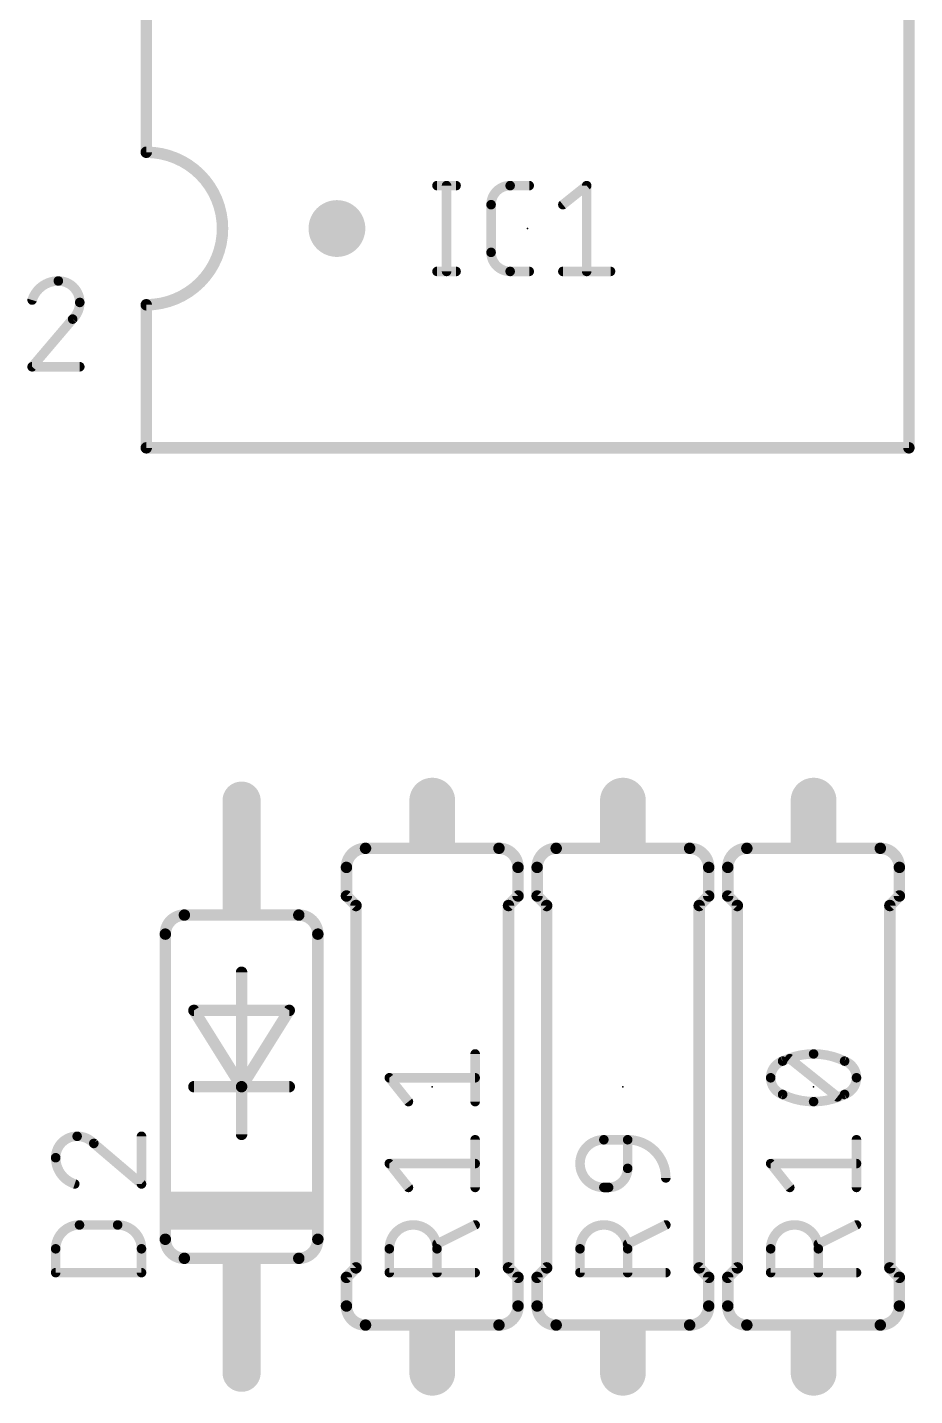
# Model space of a CAD drawing. Extents: x 0 to 81, y 0 to 102.
# Drawn here: x 14.93 to 26.75, y 17.48 to 35.7 of the extents above; entities that cross this region are included whole.
import ezdxf

# ---------------------------------------------------------------- set-up
doc = ezdxf.new("R2010")
doc.units = 0
for name, color, linetype in [('18', 110, 'CONTINUOUS'), ('21', 253, 'CONTINUOUS'), ('23', 53, 'CONTINUOUS'), ('25', 253, 'CONTINUOUS'), ('51', 253, 'CONTINUOUS')]:
    doc.layers.add(name, color=color, linetype=linetype)

# ---------------------------------------------------------------- blocks, each defined once
blk = doc.blocks.new('RECT')
blk.add_solid([(-0.5, -0.5), (0.5, -0.5), (-0.5, 0.5), (0.5, 0.5)])
blk = doc.blocks.new('ROUNDV')
at = {"const_width": 0.5}
blk.add_lwpolyline([(0, -0.25, 1), (0, 0.25, 1), (0, -0.25)], format="xyb", dxfattribs=at)

msp = doc.modelspace()

# ---------------------------------------------------------------- linework, layer by layer
at = {"layer": '21', "const_width": 0.1524}
for points in [[(16.51, 35.941), (16.51, 34.036)], [(26.67, 35.941), (26.67, 30.099)], [(16.51, 30.099), (16.51, 32.004)], [(16.51, 30.099), (26.67, 30.099)], [(19.177, 24.511), (19.177, 24.13)], [(21.463, 24.511), (21.463, 24.13)], [(21.717, 24.511), (21.717, 24.13)], [(24.003, 24.511), (24.003, 24.13)], [(24.257, 24.511), (24.257, 24.13)], [(26.543, 24.511), (26.543, 24.13)], [(19.304, 24.003), (19.177, 24.13)], [(19.304, 24.003), (19.304, 19.177)], [(21.336, 24.003), (21.463, 24.13)], [(21.336, 24.003), (21.336, 19.177)], [(21.844, 24.003), (21.717, 24.13)], [(21.844, 19.177), (21.844, 24.003)], [(23.876, 24.003), (24.003, 24.13)], [(23.876, 19.177), (23.876, 24.003)], [(24.384, 24.003), (24.257, 24.13)], [(24.384, 19.177), (24.384, 24.003)], [(26.416, 24.003), (26.543, 24.13)], [(26.416, 19.177), (26.416, 24.003)], [(17.018, 23.876), (18.542, 23.876)], [(16.764, 19.558), (16.764, 23.622)], [(18.796, 19.558), (18.796, 23.622)], [(17.78, 21.59), (17.78, 23.114)], [(17.145, 22.606), (18.415, 22.606)], [(17.78, 21.59), (17.145, 22.606)], [(18.415, 22.606), (17.78, 21.59)], [(17.145, 21.59), (17.78, 21.59)], [(17.78, 20.955), (17.78, 21.59)], [(17.78, 21.59), (18.415, 21.59)], [(17.018, 19.304), (18.542, 19.304)], [(19.304, 19.177), (19.177, 19.05)], [(21.336, 19.177), (21.463, 19.05)], [(21.844, 19.177), (21.717, 19.05)], [(23.876, 19.177), (24.003, 19.05)], [(24.384, 19.177), (24.257, 19.05)], [(26.416, 19.177), (26.543, 19.05)], [(19.177, 18.669), (19.177, 19.05)], [(21.463, 18.669), (21.463, 19.05)], [(21.717, 18.669), (21.717, 19.05)], [(24.003, 18.669), (24.003, 19.05)], [(24.257, 18.669), (24.257, 19.05)], [(26.543, 18.669), (26.543, 19.05)]]:
    msp.add_lwpolyline(points, dxfattribs=at)
at = {"layer": '21'}
for points, const_width in [([(16.51, 32.004, 1), (16.51, 34.036)], 0.1524), ([(16.51, 34.0741, 1), (16.51, 33.9979)], 0.0762), ([(16.4719, 34.036, 1), (16.5481, 34.036)], 0.0762), ([(16.5481, 32.004, 1), (16.4719, 32.004)], 0.0762), ([(16.51, 32.0421, 1), (16.51, 31.9659)], 0.0762), ([(16.51, 30.1371, 1), (16.51, 30.0609)], 0.0762), ([(16.4719, 30.099, 1), (16.5481, 30.099)], 0.0762), ([(26.6319, 30.099, 1), (26.7081, 30.099)], 0.0762), ([(26.67, 30.0609, 1), (26.67, 30.1371)], 0.0762), ([(19.431, 24.765, 0.4142), (19.177, 24.511)], 0.1524), ([(19.431, 24.7269, 1), (19.431, 24.8031)], 0.0762), ([(21.463, 24.511, 0.4142), (21.209, 24.765)], 0.1524), ([(21.209, 24.8031, 1), (21.209, 24.7269)], 0.0762), ([(21.971, 24.765, 0.4142), (21.717, 24.511)], 0.1524), ([(21.971, 24.7269, 1), (21.971, 24.8031)], 0.0762), ([(24.003, 24.511, 0.4142), (23.749, 24.765)], 0.1524), ([(23.749, 24.8031, 1), (23.749, 24.7269)], 0.0762), ([(24.511, 24.765, 0.4142), (24.257, 24.511)], 0.1524), ([(24.511, 24.7269, 1), (24.511, 24.8031)], 0.0762), ([(26.543, 24.511, 0.4142), (26.289, 24.765)], 0.1524), ([(26.289, 24.8031, 1), (26.289, 24.7269)], 0.0762), ([(19.2151, 24.511, 1), (19.1389, 24.511)], 0.0762), ([(19.1389, 24.511, 1), (19.2151, 24.511)], 0.0762), ([(21.5011, 24.511, 1), (21.4249, 24.511)], 0.0762), ([(21.4249, 24.511, 1), (21.5011, 24.511)], 0.0762), ([(21.7551, 24.511, 1), (21.6789, 24.511)], 0.0762), ([(21.6789, 24.511, 1), (21.7551, 24.511)], 0.0762), ([(24.0411, 24.511, 1), (23.9649, 24.511)], 0.0762), ([(23.9649, 24.511, 1), (24.0411, 24.511)], 0.0762), ([(24.2951, 24.511, 1), (24.2189, 24.511)], 0.0762), ([(24.2189, 24.511, 1), (24.2951, 24.511)], 0.0762), ([(26.5811, 24.511, 1), (26.5049, 24.511)], 0.0762), ([(26.5049, 24.511, 1), (26.5811, 24.511)], 0.0762), ([(19.1389, 24.13, 1), (19.2151, 24.13)], 0.0762), ([(19.2039, 24.1569, 1), (19.1501, 24.1031)], 0.0762), ([(19.3421, 24.003, 1), (19.2659, 24.003)], 0.0762), ([(19.2771, 23.9761, 1), (19.3309, 24.0299)], 0.0762), ([(21.3741, 24.003, 1), (21.2979, 24.003)], 0.0762), ([(21.3091, 24.0299, 1), (21.3629, 23.9761)], 0.0762), ([(21.4249, 24.13, 1), (21.5011, 24.13)], 0.0762), ([(21.4899, 24.1031, 1), (21.4361, 24.1569)], 0.0762), ([(21.6789, 24.13, 1), (21.7551, 24.13)], 0.0762), ([(21.7439, 24.1569, 1), (21.6901, 24.1031)], 0.0762), ([(21.8821, 24.003, 1), (21.8059, 24.003)], 0.0762), ([(21.8171, 23.9761, 1), (21.8709, 24.0299)], 0.0762), ([(23.9141, 24.003, 1), (23.8379, 24.003)], 0.0762), ([(23.8491, 24.0299, 1), (23.9029, 23.9761)], 0.0762), ([(23.9649, 24.13, 1), (24.0411, 24.13)], 0.0762), ([(24.0299, 24.1031, 1), (23.9761, 24.1569)], 0.0762), ([(24.2189, 24.13, 1), (24.2951, 24.13)], 0.0762), ([(24.2839, 24.1569, 1), (24.2301, 24.1031)], 0.0762), ([(24.4221, 24.003, 1), (24.3459, 24.003)], 0.0762), ([(24.3571, 23.9761, 1), (24.4109, 24.0299)], 0.0762), ([(26.4541, 24.003, 1), (26.3779, 24.003)], 0.0762), ([(26.3891, 24.0299, 1), (26.4429, 23.9761)], 0.0762), ([(26.5049, 24.13, 1), (26.5811, 24.13)], 0.0762), ([(26.5699, 24.1031, 1), (26.5161, 24.1569)], 0.0762), ([(17.018, 23.876, 0.4142), (16.764, 23.622)], 0.1524), ([(17.018, 23.9141, 1), (17.018, 23.8379)], 0.0762), ([(17.018, 23.8379, 1), (17.018, 23.9141)], 0.0762), ([(18.796, 23.622, 0.4142), (18.542, 23.876)], 0.1524), ([(18.542, 23.9141, 1), (18.542, 23.8379)], 0.0762), ([(18.542, 23.8379, 1), (18.542, 23.9141)], 0.0762), ([(16.8021, 23.622, 1), (16.7259, 23.622)], 0.0762), ([(18.8341, 23.622, 1), (18.7579, 23.622)], 0.0762), ([(16.7259, 23.622, 1), (16.8021, 23.622)], 0.0762), ([(18.7579, 23.622, 1), (18.8341, 23.622)], 0.0762), ([(17.8181, 23.114, 1), (17.7419, 23.114)], 0.0762), ([(17.145, 22.6441, 1), (17.145, 22.5679)], 0.0762), ([(17.1773, 22.6262, 1), (17.1127, 22.5858)], 0.0762), ([(18.4473, 22.5858, 1), (18.3827, 22.6262)], 0.0762), ([(18.415, 22.5679, 1), (18.415, 22.6441)], 0.0762), ([(17.145, 21.6281, 1), (17.145, 21.5519)], 0.0762), ([(17.8181, 21.59, 1), (17.7419, 21.59)], 0.0762), ([(17.78, 21.6281, 1), (17.78, 21.5519)], 0.0762), ([(17.7477, 21.6102, 1), (17.8123, 21.5698)], 0.0762), ([(17.7419, 21.59, 1), (17.8181, 21.59)], 0.0762), ([(17.7477, 21.5698, 1), (17.8123, 21.6102)], 0.0762), ([(17.78, 21.5519, 1), (17.78, 21.6281)], 0.0762), ([(18.415, 21.5519, 1), (18.415, 21.6281)], 0.0762), ([(17.7419, 20.955, 1), (17.8181, 20.955)], 0.0762), ([(16.764, 19.558, 0.4142), (17.018, 19.304)], 0.1524), ([(16.8021, 19.558, 1), (16.7259, 19.558)], 0.0762), ([(16.7259, 19.558, 1), (16.8021, 19.558)], 0.0762), ([(18.542, 19.304, 0.4142), (18.796, 19.558)], 0.1524), ([(18.8341, 19.558, 1), (18.7579, 19.558)], 0.0762), ([(18.7579, 19.558, 1), (18.8341, 19.558)], 0.0762), ([(17.018, 19.3421, 1), (17.018, 19.2659)], 0.0762), ([(17.018, 19.2659, 1), (17.018, 19.3421)], 0.0762), ([(18.542, 19.3421, 1), (18.542, 19.2659)], 0.0762), ([(18.542, 19.2659, 1), (18.542, 19.3421)], 0.0762), ([(19.2659, 19.177, 1), (19.3421, 19.177)], 0.0762), ([(19.3309, 19.1501, 1), (19.2771, 19.2039)], 0.0762), ([(21.2979, 19.177, 1), (21.3741, 19.177)], 0.0762), ([(21.3629, 19.2039, 1), (21.3091, 19.1501)], 0.0762), ([(21.8059, 19.177, 1), (21.8821, 19.177)], 0.0762), ([(21.8709, 19.1501, 1), (21.8171, 19.2039)], 0.0762), ([(23.8379, 19.177, 1), (23.9141, 19.177)], 0.0762), ([(23.9029, 19.2039, 1), (23.8491, 19.1501)], 0.0762), ([(24.3459, 19.177, 1), (24.4221, 19.177)], 0.0762), ([(24.4109, 19.1501, 1), (24.3571, 19.2039)], 0.0762), ([(26.3779, 19.177, 1), (26.4541, 19.177)], 0.0762), ([(26.4429, 19.2039, 1), (26.3891, 19.1501)], 0.0762), ([(19.2151, 19.05, 1), (19.1389, 19.05)], 0.0762), ([(19.1501, 19.0769, 1), (19.2039, 19.0231)], 0.0762), ([(21.5011, 19.05, 1), (21.4249, 19.05)], 0.0762), ([(21.4361, 19.0231, 1), (21.4899, 19.0769)], 0.0762), ([(21.7551, 19.05, 1), (21.6789, 19.05)], 0.0762), ([(21.6901, 19.0769, 1), (21.7439, 19.0231)], 0.0762), ([(24.0411, 19.05, 1), (23.9649, 19.05)], 0.0762), ([(23.9761, 19.0231, 1), (24.0299, 19.0769)], 0.0762), ([(24.2951, 19.05, 1), (24.2189, 19.05)], 0.0762), ([(24.2301, 19.0769, 1), (24.2839, 19.0231)], 0.0762), ([(26.5811, 19.05, 1), (26.5049, 19.05)], 0.0762), ([(26.5161, 19.0231, 1), (26.5699, 19.0769)], 0.0762), ([(19.177, 18.669, 0.4142), (19.431, 18.415)], 0.1524), ([(19.2151, 18.669, 1), (19.1389, 18.669)], 0.0762), ([(19.1389, 18.669, 1), (19.2151, 18.669)], 0.0762), ([(21.209, 18.415, 0.4142), (21.463, 18.669)], 0.1524), ([(21.5011, 18.669, 1), (21.4249, 18.669)], 0.0762), ([(21.4249, 18.669, 1), (21.5011, 18.669)], 0.0762), ([(21.717, 18.669, 0.4142), (21.971, 18.415)], 0.1524), ([(21.7551, 18.669, 1), (21.6789, 18.669)], 0.0762), ([(21.6789, 18.669, 1), (21.7551, 18.669)], 0.0762), ([(23.749, 18.415, 0.4142), (24.003, 18.669)], 0.1524), ([(24.0411, 18.669, 1), (23.9649, 18.669)], 0.0762), ([(23.9649, 18.669, 1), (24.0411, 18.669)], 0.0762), ([(24.257, 18.669, 0.4142), (24.511, 18.415)], 0.1524), ([(24.2951, 18.669, 1), (24.2189, 18.669)], 0.0762), ([(24.2189, 18.669, 1), (24.2951, 18.669)], 0.0762), ([(26.289, 18.415, 0.4142), (26.543, 18.669)], 0.1524), ([(26.5811, 18.669, 1), (26.5049, 18.669)], 0.0762), ([(26.5049, 18.669, 1), (26.5811, 18.669)], 0.0762), ([(19.431, 18.3769, 1), (19.431, 18.4531)], 0.0762), ([(21.209, 18.4531, 1), (21.209, 18.3769)], 0.0762), ([(21.971, 18.3769, 1), (21.971, 18.4531)], 0.0762), ([(23.749, 18.4531, 1), (23.749, 18.3769)], 0.0762), ([(24.511, 18.3769, 1), (24.511, 18.4531)], 0.0762), ([(26.289, 18.4531, 1), (26.289, 18.3769)], 0.0762)]:
    msp.add_lwpolyline(points, format="xyb", dxfattribs=dict(at, const_width=const_width))
at = {"layer": '23'}
for p in [(21.59, 33.02), (17.78, 21.59), (20.32, 21.59), (22.86, 21.59), (25.4, 21.59)]:
    msp.add_point(p, dxfattribs=at)
at = {"layer": '25'}
for points, const_width in [([(20.3835, 33.6233, 1), (20.3835, 33.5598)], 0.0635), ([(20.5422, 33.5915, 1), (20.4788, 33.5915)], 0.0635), ([(20.6375, 33.5598, 1), (20.6375, 33.6233)], 0.0635), ([(21.3577, 33.5915, 0.4142), (21.1037, 33.3375)], 0.127), ([(21.3577, 33.6233, 1), (21.3577, 33.5598)], 0.0635), ([(21.3577, 33.5598, 1), (21.3577, 33.6233)], 0.0635), ([(21.6117, 33.5598, 1), (21.6117, 33.6233)], 0.0635), ([(22.4091, 33.5915, 1), (22.3456, 33.5915)], 0.0635), ([(22.3972, 33.5667, 1), (22.3576, 33.6163)], 0.0635), ([(21.1354, 33.3375, 1), (21.0719, 33.3375)], 0.0635), ([(21.0719, 33.3375, 1), (21.1354, 33.3375)], 0.0635), ([(22.0401, 33.3623, 1), (22.0797, 33.3127)], 0.0635), ([(21.1037, 32.7025, 0.4142), (21.3577, 32.4485)], 0.127), ([(21.1354, 32.7025, 1), (21.0719, 32.7025)], 0.0635), ([(21.0719, 32.7025, 1), (21.1354, 32.7025)], 0.0635), ([(20.3835, 32.4803, 1), (20.3835, 32.4168)], 0.0635), ([(20.4788, 32.4485, 1), (20.5422, 32.4485)], 0.0635), ([(20.6375, 32.4168, 1), (20.6375, 32.4803)], 0.0635), ([(21.3577, 32.4803, 1), (21.3577, 32.4168)], 0.0635), ([(21.3577, 32.4168, 1), (21.3577, 32.4803)], 0.0635), ([(21.6117, 32.4168, 1), (21.6117, 32.4803)], 0.0635), ([(22.0599, 32.4803, 1), (22.0599, 32.4168)], 0.0635), ([(22.3456, 32.4485, 1), (22.4091, 32.4485)], 0.0635), ([(22.6949, 32.4168, 1), (22.6949, 32.4803)], 0.0635), ([(15.339, 32.3215, 0.3252), (14.9897, 32.0675)], 0.127), ([(15.6247, 32.0358, 0.4142), (15.339, 32.3215)], 0.127), ([(15.339, 32.3533, 1), (15.339, 32.2897)], 0.0635), ([(15.339, 32.2897, 1), (15.339, 32.3533)], 0.0635), ([(14.9595, 32.0773, 1), (15.0199, 32.0577)], 0.0635), ([(15.5295, 31.8135, 0.2053), (15.6247, 32.0358)], 0.127), ([(15.6565, 32.0358, 1), (15.593, 32.0357)], 0.0635), ([(15.593, 32.0358, 1), (15.6565, 32.0358)], 0.0635), ([(15.5076, 31.8365, 1), (15.5514, 31.7905)], 0.0635), ([(15.5537, 31.7929, 1), (15.5053, 31.8341)], 0.0635), ([(14.9897, 31.2103, 1), (14.9897, 31.1468)], 0.0635), ([(14.9655, 31.1991, 1), (15.0139, 31.1579)], 0.0635), ([(15.6247, 31.1468, 1), (15.6247, 31.2103)], 0.0635), ([(20.9232, 22.0262, 1), (20.8598, 22.0262)], 0.0635), ([(25.4, 22.0262, 0.1139), (24.9872, 21.931)], 0.127), ([(25.8128, 21.931, 0.1139), (25.4, 22.0262)], 0.127), ([(25.4, 22.058, 1), (25.4, 21.9945)], 0.0635), ([(25.4, 21.9945, 1), (25.4, 22.058)], 0.0635), ([(24.9872, 21.931, 0.3205), (24.8285, 21.7087)], 0.127), ([(24.9733, 21.9595, 1), (25.0012, 21.9024)], 0.0635), ([(24.9975, 21.9009, 1), (24.977, 21.961)], 0.0635), ([(25.1023, 21.9875, 1), (25.0627, 21.9379)], 0.0635), ([(25.823, 21.961, 1), (25.8025, 21.9009)], 0.0635), ([(25.9715, 21.7087, 0.3205), (25.8128, 21.931)], 0.127), ([(25.7988, 21.9024, 1), (25.8267, 21.9595)], 0.0635), ([(19.7485, 21.7405, 1), (19.7485, 21.677)], 0.0635), ([(19.7733, 21.7285, 1), (19.7237, 21.6889)], 0.0635), ([(20.8915, 21.677, 1), (20.8915, 21.7405)], 0.0635), ([(24.8285, 21.7087, 0.3205), (24.9872, 21.4865)], 0.127), ([(24.8603, 21.7087, 1), (24.7968, 21.7087)], 0.0635), ([(24.7968, 21.7087, 1), (24.8603, 21.7087)], 0.0635), ([(25.8128, 21.4865, 0.3205), (25.9715, 21.7087)], 0.127), ([(26.0033, 21.7087, 1), (25.9398, 21.7087)], 0.0635), ([(25.9398, 21.7087, 1), (26.0033, 21.7087)], 0.0635), ([(24.9872, 21.4865, 0.1139), (25.4, 21.3912)], 0.127), ([(25.0012, 21.515, 1), (24.9733, 21.4579)], 0.0635), ([(24.977, 21.4564, 1), (24.9975, 21.5165)], 0.0635), ([(25.4, 21.3912, 0.1139), (25.8128, 21.4865)], 0.127), ([(25.6977, 21.4299, 1), (25.7373, 21.4795)], 0.0635), ([(25.8025, 21.5165, 1), (25.823, 21.4564)], 0.0635), ([(25.8267, 21.4579, 1), (25.7988, 21.515)], 0.0635), ([(19.9777, 21.3714, 1), (20.0273, 21.411)], 0.0635), ([(20.8598, 21.3912, 1), (20.9232, 21.3912)], 0.0635), ([(25.4, 21.423, 1), (25.4, 21.3595)], 0.0635), ([(25.4, 21.3595, 1), (25.4, 21.423)], 0.0635), ([(15.5893, 20.9296, 0.4142), (15.3035, 20.6439)], 0.127), ([(15.8115, 20.8344, 0.2053), (15.5893, 20.9296)], 0.127), ([(15.5892, 20.9613, 1), (15.5893, 20.8979)], 0.0635), ([(15.5893, 20.8979, 1), (15.5893, 20.9613)], 0.0635), ([(16.4782, 20.9296, 1), (16.4148, 20.9296)], 0.0635), ([(15.8321, 20.8585, 1), (15.7909, 20.8102)], 0.0635), ([(15.7885, 20.8125, 1), (15.8345, 20.8562)], 0.0635), ([(20.9232, 20.8832, 1), (20.8598, 20.8832)], 0.0635), ([(22.606, 20.8832, 1), (22.606, 20.2482)], 0.127), ([(22.606, 20.915, 1), (22.606, 20.8515)], 0.0635), ([(22.606, 20.8515, 1), (22.606, 20.915)], 0.0635), ([(23.4315, 20.3752, 0.4142), (22.9235, 20.8832)], 0.127), ([(22.9235, 20.915, 1), (22.9235, 20.8515)], 0.0635), ([(22.9552, 20.8832, 1), (22.8918, 20.8832)], 0.0635), ([(22.9235, 20.8515, 1), (22.9235, 20.915)], 0.0635), ([(26.0033, 20.8832, 1), (25.9398, 20.8832)], 0.0635), ([(15.3035, 20.6439, 0.3252), (15.5575, 20.2946)], 0.127), ([(15.3353, 20.6438, 1), (15.2718, 20.6439)], 0.0635), ([(15.2718, 20.6439, 1), (15.3353, 20.6439)], 0.0635), ([(19.7485, 20.5975, 1), (19.7485, 20.534)], 0.0635), ([(19.7733, 20.5855, 1), (19.7237, 20.5459)], 0.0635), ([(20.8915, 20.534, 1), (20.8915, 20.5975)], 0.0635), ([(24.8285, 20.5975, 1), (24.8285, 20.534)], 0.0635), ([(24.8533, 20.5855, 1), (24.8037, 20.5459)], 0.0635), ([(25.9715, 20.534, 1), (25.9715, 20.5975)], 0.0635), ([(22.6695, 20.2482, 0.4142), (22.9235, 20.5022)], 0.127), ([(22.9552, 20.5022, 1), (22.8918, 20.5022)], 0.0635), ([(22.8918, 20.5022, 1), (22.9552, 20.5022)], 0.0635), ([(15.5477, 20.2644, 1), (15.5673, 20.3248)], 0.0635), ([(16.4148, 20.2946, 1), (16.4782, 20.2946)], 0.0635), ([(16.4259, 20.2704, 1), (16.4671, 20.3188)], 0.0635), ([(19.9777, 20.2284, 1), (20.0273, 20.268)], 0.0635), ([(20.8598, 20.2482, 1), (20.9232, 20.2482)], 0.0635), ([(22.606, 20.28, 1), (22.606, 20.2165)], 0.0635), ([(22.606, 20.2165, 1), (22.606, 20.28)], 0.0635), ([(22.6695, 20.28, 1), (22.6695, 20.2165)], 0.0635), ([(22.6695, 20.2165, 1), (22.6695, 20.28)], 0.0635), ([(23.3998, 20.3752, 1), (23.4632, 20.3752)], 0.0635), ([(25.0577, 20.2284, 1), (25.1073, 20.268)], 0.0635), ([(25.9398, 20.2482, 1), (26.0033, 20.2482)], 0.0635), ([(15.621, 19.7485, 0.4142), (15.3035, 19.431)], 0.127), ([(15.621, 19.7802, 1), (15.621, 19.7168)], 0.0635), ([(15.621, 19.7168, 1), (15.621, 19.7802)], 0.0635), ([(16.4465, 19.431, 0.4142), (16.129, 19.7485)], 0.127), ([(16.129, 19.7802, 1), (16.129, 19.7168)], 0.0635), ([(16.129, 19.7168, 1), (16.129, 19.7802)], 0.0635), ([(20.3835, 19.431, 1), (19.7485, 19.431)], 0.127), ([(20.9057, 19.7201, 1), (20.8773, 19.7769)], 0.0635), ([(22.9235, 19.431, 1), (22.2885, 19.431)], 0.127), ([(23.4457, 19.7201, 1), (23.4173, 19.7769)], 0.0635), ([(25.4635, 19.431, 1), (24.8285, 19.431)], 0.127), ([(25.9857, 19.7201, 1), (25.9573, 19.7769)], 0.0635), ([(20.3693, 19.5229, 1), (20.3977, 19.4661)], 0.0635), ([(22.9093, 19.5229, 1), (22.9377, 19.4661)], 0.0635), ([(25.4493, 19.5229, 1), (25.4777, 19.4661)], 0.0635), ([(15.3353, 19.431, 1), (15.2718, 19.431)], 0.0635), ([(15.2718, 19.431, 1), (15.3353, 19.431)], 0.0635), ([(16.4782, 19.431, 1), (16.4148, 19.431)], 0.0635), ([(16.4148, 19.431, 1), (16.4782, 19.431)], 0.0635), ([(19.7802, 19.431, 1), (19.7168, 19.431)], 0.0635), ([(19.7168, 19.431, 1), (19.7802, 19.431)], 0.0635), ([(20.4153, 19.431, 1), (20.3518, 19.431)], 0.0635), ([(20.3518, 19.431, 1), (20.4153, 19.431)], 0.0635), ([(22.3203, 19.431, 1), (22.2568, 19.431)], 0.0635), ([(22.2568, 19.431, 1), (22.3203, 19.431)], 0.0635), ([(22.9552, 19.431, 1), (22.8918, 19.431)], 0.0635), ([(22.8918, 19.431, 1), (22.9552, 19.431)], 0.0635), ([(24.8603, 19.431, 1), (24.7968, 19.431)], 0.0635), ([(24.7968, 19.431, 1), (24.8603, 19.431)], 0.0635), ([(25.4952, 19.431, 1), (25.4318, 19.431)], 0.0635), ([(25.4318, 19.431, 1), (25.4952, 19.431)], 0.0635), ([(15.3035, 19.1453, 1), (15.3035, 19.0818)], 0.0635), ([(15.2718, 19.1135, 1), (15.3353, 19.1135)], 0.0635), ([(16.4148, 19.1135, 1), (16.4782, 19.1135)], 0.0635), ([(16.4465, 19.0818, 1), (16.4465, 19.1453)], 0.0635), ([(19.7485, 19.1453, 1), (19.7485, 19.0818)], 0.0635), ([(19.7168, 19.1135, 1), (19.7802, 19.1135)], 0.0635), ([(20.3518, 19.1135, 1), (20.4153, 19.1135)], 0.0635), ([(20.8915, 19.0818, 1), (20.8915, 19.1453)], 0.0635), ([(22.2885, 19.1453, 1), (22.2885, 19.0818)], 0.0635), ([(22.2568, 19.1135, 1), (22.3203, 19.1135)], 0.0635), ([(22.8918, 19.1135, 1), (22.9552, 19.1135)], 0.0635), ([(23.4315, 19.0818, 1), (23.4315, 19.1453)], 0.0635), ([(24.8285, 19.1453, 1), (24.8285, 19.0818)], 0.0635), ([(24.7968, 19.1135, 1), (24.8603, 19.1135)], 0.0635), ([(25.4318, 19.1135, 1), (25.4952, 19.1135)], 0.0635), ([(25.9715, 19.0818, 1), (25.9715, 19.1453)], 0.0635)]:
    msp.add_lwpolyline(points, format="xyb", dxfattribs=dict(at, const_width=const_width))
at = {"layer": '25', "const_width": 0.127}
for points in [[(20.3835, 33.5915), (20.6375, 33.5915)], [(20.5105, 33.5915), (20.5105, 32.4485)], [(21.3577, 33.5915), (21.6117, 33.5915)], [(22.0599, 33.3375), (22.3774, 33.5915)], [(22.3774, 33.5915), (22.3774, 32.4485)], [(21.1037, 32.7025), (21.1037, 33.3375)], [(20.3835, 32.4485), (20.6375, 32.4485)], [(21.6117, 32.4485), (21.3577, 32.4485)], [(22.0599, 32.4485), (22.6949, 32.4485)], [(15.5295, 31.8135), (14.9897, 31.1785)], [(14.9897, 31.1785), (15.6247, 31.1785)], [(20.8915, 21.3912), (20.8915, 22.0262)], [(25.7175, 21.4547), (25.0825, 21.9627)], [(20.0025, 21.3912), (19.7485, 21.7087)], [(19.7485, 21.7087), (20.8915, 21.7087)], [(16.4465, 20.2946), (16.4465, 20.9296)], [(15.8115, 20.8344), (16.4465, 20.2946)], [(20.8915, 20.2482), (20.8915, 20.8832)], [(22.606, 20.8832), (22.9235, 20.8832)], [(22.9235, 20.8832), (22.9235, 20.5022)], [(25.9715, 20.2482), (25.9715, 20.8832)], [(20.0025, 20.2482), (19.7485, 20.5657)], [(19.7485, 20.5657), (20.8915, 20.5657)], [(25.0825, 20.2482), (24.8285, 20.5657)], [(24.8285, 20.5657), (25.9715, 20.5657)], [(22.6695, 20.2482), (22.606, 20.2482)], [(15.621, 19.7485), (16.129, 19.7485)], [(20.8915, 19.7485), (20.3835, 19.4945)], [(23.4315, 19.7485), (22.9235, 19.4945)], [(25.9715, 19.7485), (25.4635, 19.4945)], [(15.3035, 19.1135), (15.3035, 19.431)], [(16.4465, 19.431), (16.4465, 19.1135)], [(19.7485, 19.1135), (19.7485, 19.431)], [(20.3835, 19.431), (20.3835, 19.1135)], [(22.2885, 19.1135), (22.2885, 19.431)], [(22.9235, 19.431), (22.9235, 19.1135)], [(24.8285, 19.1135), (24.8285, 19.431)], [(25.4635, 19.431), (25.4635, 19.1135)], [(16.4465, 19.1135), (15.3035, 19.1135)], [(20.8915, 19.1135), (19.7485, 19.1135)], [(23.4315, 19.1135), (22.2885, 19.1135)], [(25.9715, 19.1135), (24.8285, 19.1135)]]:
    msp.add_lwpolyline(points, dxfattribs=at)
at = {"layer": '51'}
for points, const_width in [([(20.32, 25.019), (20.32, 25.4)], 0.6096), ([(22.86, 25.4), (22.86, 25.019)], 0.6096), ([(25.4, 25.4), (25.4, 25.019)], 0.6096), ([(17.78, 25.4), (17.78, 24.511)], 0.508), ([(21.209, 24.765), (19.431, 24.765)], 0.1524), ([(21.971, 24.765), (23.749, 24.765)], 0.1524), ([(24.511, 24.765), (26.289, 24.765)], 0.1524), ([(17.78, 17.78), (17.78, 18.669)], 0.508), ([(21.209, 18.415), (19.431, 18.415)], 0.1524), ([(20.32, 17.78), (20.32, 18.161)], 0.6096), ([(21.971, 18.415), (23.749, 18.415)], 0.1524), ([(22.86, 18.161), (22.86, 17.78)], 0.6096), ([(24.511, 18.415), (26.289, 18.415)], 0.1524), ([(25.4, 18.161), (25.4, 17.78)], 0.6096)]:
    msp.add_lwpolyline(points, dxfattribs=dict(at, const_width=const_width))
for points, const_width in [([(20.4724, 25.4, 1), (20.1676, 25.4)], 0.3048), ([(23.0124, 25.4, 1), (22.7076, 25.4)], 0.3048), ([(25.5524, 25.4, 1), (25.2476, 25.4)], 0.3048), ([(17.907, 25.4, 1), (17.653, 25.4)], 0.254), ([(20.1676, 25.019, 1), (20.4724, 25.019)], 0.3048), ([(22.7076, 25.019, 1), (23.0124, 25.019)], 0.3048), ([(25.2476, 25.019, 1), (25.5524, 25.019)], 0.3048), ([(19.431, 24.8031, 1), (19.431, 24.7269)], 0.0762), ([(21.209, 24.7269, 1), (21.209, 24.8031)], 0.0762), ([(21.971, 24.8031, 1), (21.971, 24.7269)], 0.0762), ([(23.749, 24.7269, 1), (23.749, 24.8031)], 0.0762), ([(24.511, 24.8031, 1), (24.511, 24.7269)], 0.0762), ([(26.289, 24.7269, 1), (26.289, 24.8031)], 0.0762), ([(17.653, 24.511, 1), (17.907, 24.511)], 0.254), ([(17.907, 18.669, 1), (17.653, 18.669)], 0.254), ([(19.431, 18.4531, 1), (19.431, 18.3769)], 0.0762), ([(20.4724, 18.161, 1), (20.1676, 18.161)], 0.3048), ([(21.209, 18.3769, 1), (21.209, 18.4531)], 0.0762), ([(21.971, 18.4531, 1), (21.971, 18.3769)], 0.0762), ([(23.0124, 18.161, 1), (22.7076, 18.161)], 0.3048), ([(23.749, 18.3769, 1), (23.749, 18.4531)], 0.0762), ([(24.511, 18.4531, 1), (24.511, 18.3769)], 0.0762), ([(25.5524, 18.161, 1), (25.2476, 18.161)], 0.3048), ([(26.289, 18.3769, 1), (26.289, 18.4531)], 0.0762), ([(17.653, 17.78, 1), (17.907, 17.78)], 0.254), ([(20.1676, 17.78, 1), (20.4724, 17.78)], 0.3048), ([(22.7076, 17.78, 1), (23.0124, 17.78)], 0.3048), ([(25.2476, 17.78, 1), (25.5524, 17.78)], 0.3048)]:
    msp.add_lwpolyline(points, format="xyb", dxfattribs=dict(at, const_width=const_width))

# ---------------------------------------------------------------- block references
at = {"layer": '18', "xscale": 0.7564, "yscale": 0.7564}
msp.add_blockref('ROUNDV', (19.05, 33.02), dxfattribs=at)
msp.add_blockref('ROUNDV', (19.05, 33.02), dxfattribs=at)
at = {"layer": '21', "rotation": 90}
for p, xscale, yscale in [((17.78, 24.1935), 0.635, 0.508), ((17.78, 19.939), 0.508, 2.032), ((17.78, 18.9865), 0.635, 0.508)]:
    msp.add_blockref('RECT', p, dxfattribs=dict(at, xscale=xscale, yscale=yscale))
at = {"layer": '51', "xscale": 0.254, "yscale": 0.6096}
for p, rotation in [((20.32, 24.892), 90), ((22.86, 24.892), 270), ((25.4, 24.892), 270), ((20.32, 18.288), 90), ((22.86, 18.288), 270), ((25.4, 18.288), 270)]:
    msp.add_blockref('RECT', p, dxfattribs=dict(at, rotation=rotation))

doc.saveas('drawing.dxf')
